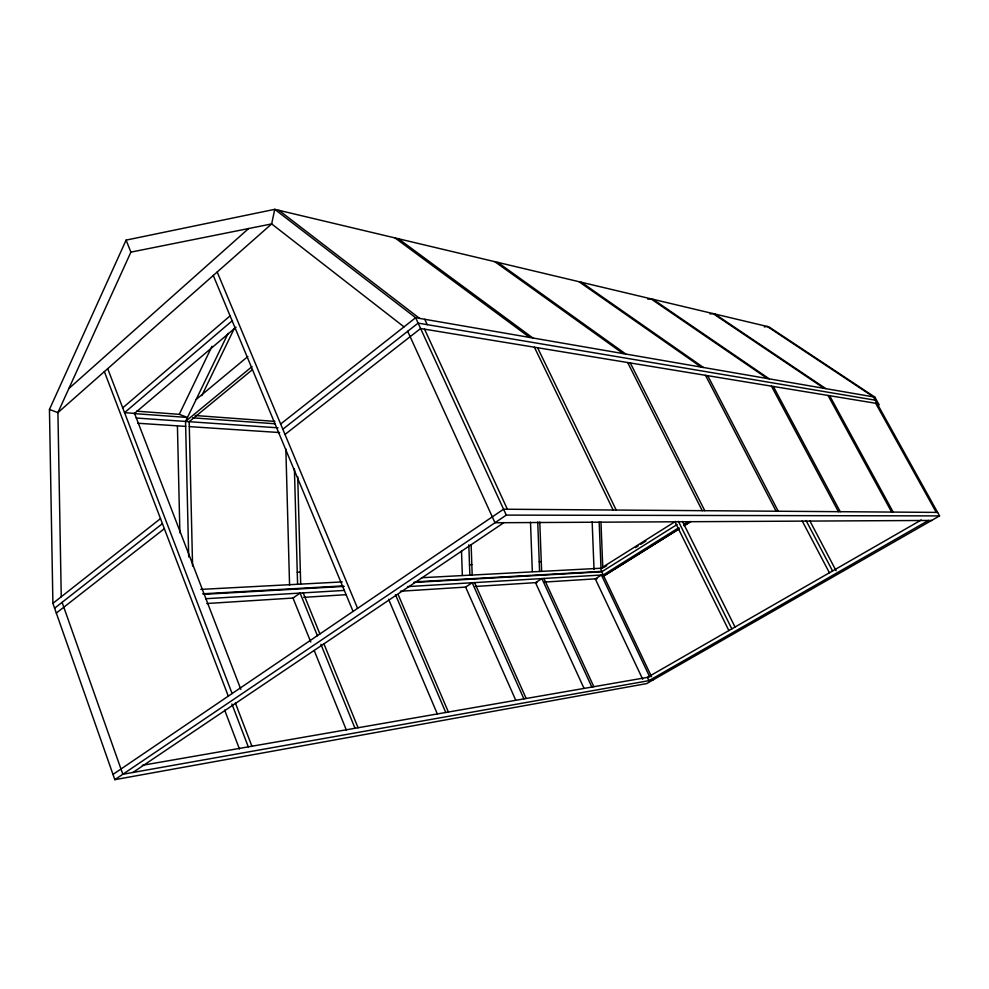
<?xml version="1.0" encoding="UTF-8"?>
<svg xmlns="http://www.w3.org/2000/svg" width="989" height="989" viewBox="0 0 989 989"><rect width="100%" height="100%" fill="white"/><g stroke="black" fill="none" stroke-linecap="round" stroke-linejoin="round"><path stroke-width="1.48" d="M764.312 326.877L767.34 326.506L873.411 396.873L939.55 515.899L646.658 683.597L114.835 779.666L52.899 603.352L49.45 409.458L126.098 240.117L274.757 209.334L768.935 326.877L874.845 397.121L879.147 404.847L877.713 404.612M126.098 240.117L130.894 252.133L57.918 412.611L61.256 596.775M136.618 411.177L179.269 414.329L211.967 346.335M188.701 556.955L185.549 421.438L228.088 333.367M201.793 395.649L234.43 328.187M68.847 388.553L248.647 228.533M122.723 407.864L230.078 315.874M232.464 320.56L124.552 412.66L134.553 413.377L236.05 327.198M196.168 399.469L247.868 356.51M185.549 421.438L252.022 366.622M252.393 369.676L189.196 421.685L192.571 566.017M52.899 603.352L160.502 518.619M280.641 424.021L415.64 317.716L874.845 397.121M54.605 608.21L162.419 523.651M282.817 429.226L418.124 323.119L875.253 400.186M56.311 613.081L164.347 528.695M284.993 434.455L420.609 328.521L877.095 403.5M112.993 774.436L503.574 509.211L937.609 512.413M114.835 779.666L506.281 515.108L939.55 515.899M132.934 772.458L503.846 522.699M675.499 521.376L601.003 568.23L599.173 522.105M604.106 567.315L606.714 565.671M635.433 547.622L638.041 545.99M640.649 544.346L645.866 541.057M677.069 524.529L602.474 571.333L415.331 581.853M603.253 574.98L678.899 527.632M684.116 524.368L688.035 521.92M602.82 576.513L678.738 529.028M683.98 525.752L690.52 521.66M604.081 575.821L679.109 528.905M684.499 525.53L690.977 521.487M921.192 520.016L647.399 677.391L648.945 680.655L928.461 520.449M130.894 252.133L271.666 223.922L404.019 326.877M653.061 679.925L122.834 774.263L62.084 602.35M142.268 765.313L648.475 677.205M647.832 299.222L650.886 298.802L767.377 378.54M710.015 313.983L713.057 313.587L824.146 388.356M206.837 603.525L293.572 598.011M303.697 597.368L346.15 594.673M400.384 591.237L466.128 587.058M475.375 586.465L537.002 582.558M544.704 582.064L597.084 578.738M205.601 598.728L344.308 590.421M407.493 586.625L603.228 574.906M202.584 593.808L342.874 585.921M203.944 594.315L344.246 586.378M413.637 582.447L601.745 571.79L651.516 676.674M200.816 589.395L342.268 581.915M421.425 577.737L602.796 568.143L600.966 522.093M297.256 572.235L300.359 572.099M469.503 564.756L471.827 564.657M539.228 561.727L541.267 561.641M931.638 520.437L494.982 522.748L407.691 331.29M137.891 423.255L185.672 426.383M189.307 426.618L279.652 432.552M136.235 418.026L277.996 427.829M133.564 413.563L187.477 417.457L179.269 414.329M192.645 417.828L275.276 423.787M195.179 415.504L274.905 421.401M49.45 409.458L57.918 412.611L271.666 223.922L274.757 209.334L415.64 317.716L506.281 515.108M714.874 314.02L825.803 388.64M652.963 299.296L769.281 378.874M581.384 282.273L703.463 367.488M578.961 281.692L701.226 367.104M497.652 262.357L625.814 354.062M494.809 261.677L623.169 353.605M398.406 238.745L532.873 337.991M395.019 237.941L529.671 337.434M278.886 210.311L419.583 318.396M875.661 403.265L936.274 512.401M829.66 395.711L893.166 512.079M828.016 395.439L891.633 512.079M773.336 386.464L840.217 511.696M771.445 386.155L838.425 511.684M809.781 520.733L836.076 570.702M806.06 520.511L832.565 570.962M802.24 521.005L829.4 572.779M707.728 375.684L778.244 511.239M705.503 375.326L776.142 511.226M630.314 362.975L704.749 510.695M627.669 362.53L702.239 510.683M682.447 521.413L735 626.977M678.392 521.302L731.835 628.868M674.894 521.685L728.893 630.549M537.596 347.745L616.184 510.04M534.394 347.213L613.131 510.015M600.397 568.267L601.868 571.37M649.761 676.983L601.411 575.017L595.279 578.862L642.702 679.258M424.738 319.286L427.211 324.652M543.925 578.454L593.833 686.712M591.855 687.058L541.885 578.577L535.519 582.657L583.93 688.159M424.541 329.176L507.382 509.236M474.547 582.608L526.16 698.494M523.898 698.889L472.223 582.756L465.621 587.095L515.739 700.212M398.11 594.463L448.388 712.031M395.452 594.636L445.767 712.488M388.59 599.26L437.373 714.033M217.197 272L357.585 608.359M213.265 275.461L353.073 611.412M303.19 592.881L319.942 634.048M323.984 643.987L358.067 727.756M317.432 635.766L300.087 593.066L293.004 598.048L310.793 642.071M320.893 644.309L355.014 728.287M314.242 650.601L346.385 730.129M134.553 413.377L240.846 689.382M107.702 368.65L232.106 693.561M235.37 703.018L251.898 746.225M231.896 703.958L248.288 746.856M104.364 371.604L228.298 696.145M224.664 710.102L239.449 749.007M592.151 521.796L594.03 569.466M539.784 521.994L541.626 571.37M537.744 521.994L539.586 571.481M530.5 522.241L532.317 571.444M471.135 544.803L472.186 575.042M468.811 544.852L469.862 575.165M461.504 550.935L462.345 575.437M297.726 476.76L300.693 584.116M294.413 468.959L297.59 584.276M285.858 448.957L289.567 585.278M177.439 426.383L179.887 532.811"/></g></svg>
